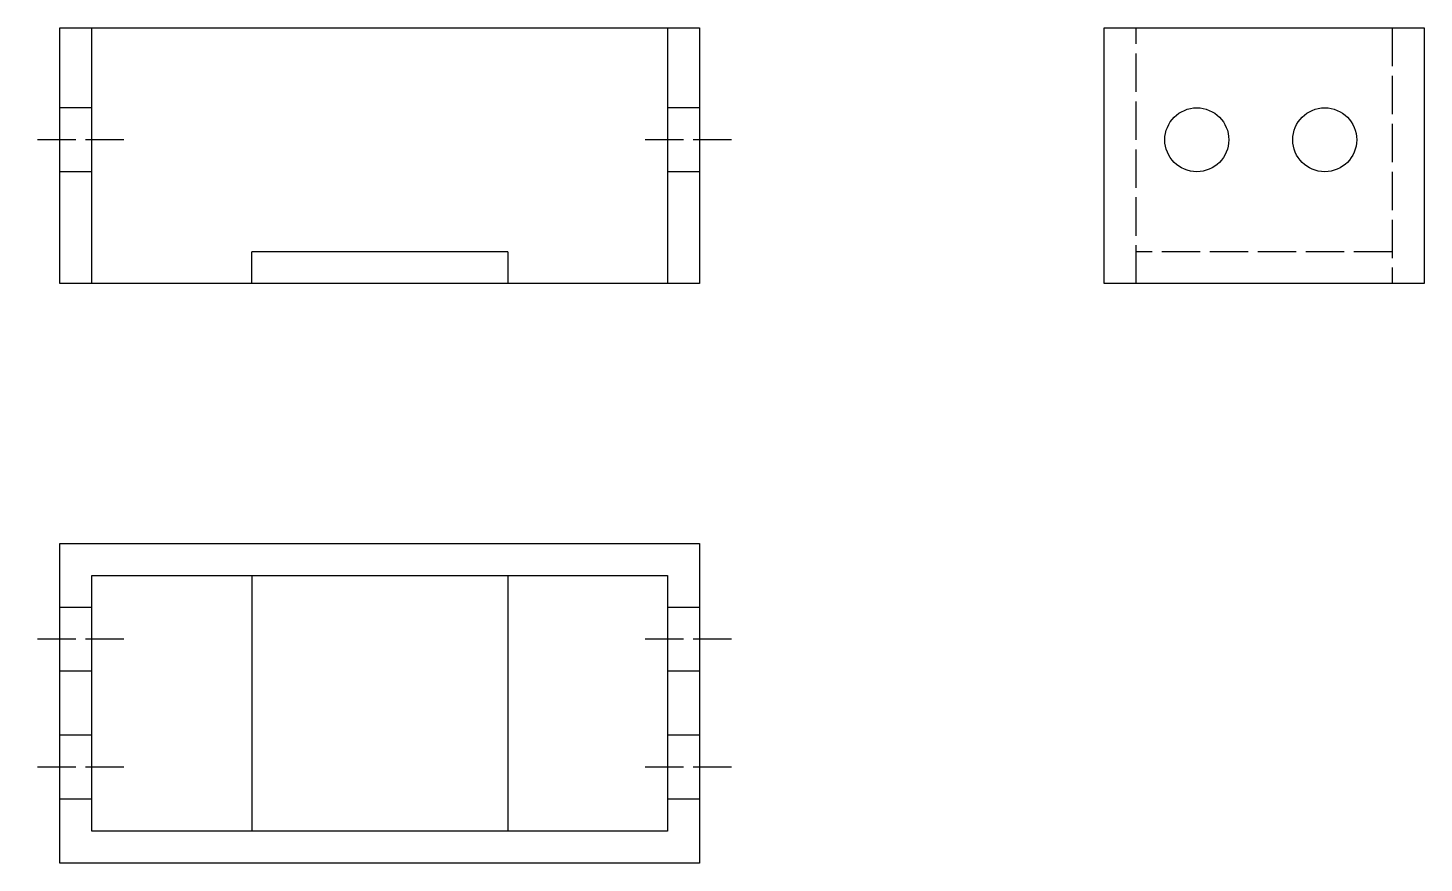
# Model space of a CAD drawing. Header units: millimetres. Extents: x 17 to 38.9, y 4.4 to 17.4.
import ezdxf

# ---------------------------------------------------------------- set-up
doc = ezdxf.new("R2010")
doc.units = ezdxf.units.MM
doc.linetypes.add('ACAD_ISO02W100', pattern=[15, 12, -3])
doc.layers.add('Contur', color=4, linetype='Continuous')
doc.layers.add('Linie punctata', color=254, linetype='ACAD_ISO02W100')

msp = doc.modelspace()

# ---------------------------------------------------------------- linework, layer by layer
at = {"layer": 'Contur'}
for p, q in [((17.535, 17.444), (27.535, 17.444)), ((17.535, 13.444), (17.535, 17.444)), ((18.035, 13.444), (18.035, 17.444)), ((27.035, 17.444), (27.035, 13.444)), ((27.535, 17.444), (27.535, 13.444)), ((33.861, 17.444), (38.861, 17.444)), ((33.861, 13.444), (33.861, 17.444)), ((38.861, 17.444), (38.861, 13.444)), ((20.535, 13.444), (20.535, 13.944)), ((24.535, 13.944), (20.535, 13.944)), ((24.535, 13.944), (24.535, 13.444)), ((27.535, 13.444), (17.535, 13.444)), ((38.861, 13.444), (33.861, 13.444)), ((17.535, 9.38), (27.535, 9.38)), ((17.535, 4.38), (17.535, 9.38)), ((27.535, 9.38), (27.535, 4.38)), ((18.035, 8.88), (27.035, 8.88)), ((18.035, 4.88), (18.035, 8.88)), ((20.535, 8.88), (20.535, 4.88)), ((24.535, 8.88), (24.535, 4.88)), ((27.035, 8.88), (27.035, 4.88)), ((27.035, 4.88), (18.035, 4.88)), ((27.535, 4.38), (17.535, 4.38))]:
    msp.add_line(p, q, dxfattribs=at)
for centre in [(35.308, 15.694), (37.308, 15.694)]:
    msp.add_circle(centre, 0.5, dxfattribs=at)
at = {"layer": 'Linie punctata', "ltscale": 0.05}
for p, q in [((34.361, 13.444), (34.361, 17.444)), ((38.361, 17.444), (38.361, 13.444)), ((18.035, 16.194), (17.535, 16.194)), ((27.535, 16.194), (27.035, 16.194)), ((18.535, 15.694), (17.035, 15.694)), ((28.035, 15.694), (26.535, 15.694)), ((18.035, 15.194), (17.535, 15.194)), ((27.535, 15.194), (27.035, 15.194)), ((38.361, 13.944), (34.361, 13.944)), ((18.035, 8.38), (17.535, 8.38)), ((27.535, 8.38), (27.035, 8.38)), ((18.535, 7.88), (17.035, 7.88)), ((28.035, 7.88), (26.535, 7.88)), ((18.035, 7.38), (17.535, 7.38)), ((27.535, 7.38), (27.035, 7.38)), ((18.035, 6.38), (17.535, 6.38)), ((27.535, 6.38), (27.035, 6.38)), ((18.535, 5.88), (17.035, 5.88)), ((18.035, 5.38), (17.535, 5.38)), ((27.535, 5.38), (27.035, 5.38))]:
    msp.add_line(p, q, dxfattribs=at)
at = {"layer": 'Linie punctata', "linetype": 'ACAD_ISO02W100', "ltscale": 0.05}
msp.add_line((28.035, 5.88), (26.535, 5.88), dxfattribs=at)

doc.saveas('drawing.dxf')
